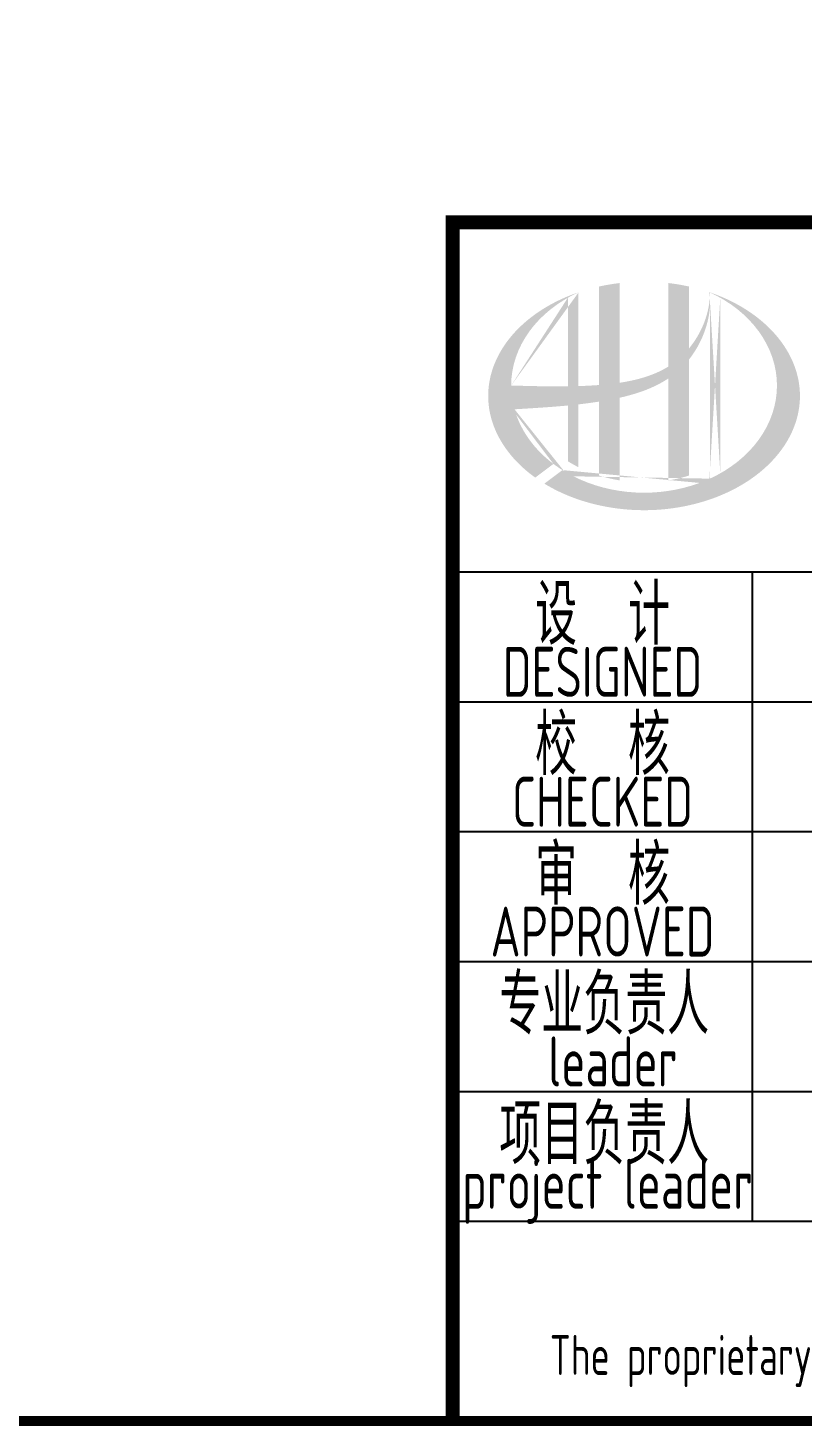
# Model space of a CAD drawing. Extents: x 9732137 to 18866768, y -962146 to 246094.
# Drawn here: x 9840032 to 9843910, y 177659 to 184666 of the extents above; entities that cross this region are included whole.
import ezdxf
from ezdxf.enums import TextEntityAlignment as Align

# ---------------------------------------------------------------- set-up
doc = ezdxf.new("R2010")
doc.units = 0
doc.header["$LTSCALE"] = 1000
doc.layers.get('0').update_dxf_attribs({"linetype": 'CONTINUOUS'})
doc.layers.add('BORDER', color=7, linetype='CONTINUOUS')
doc.styles.add('TSSD_Rein', font='Tssdeng.shx', dxfattribs={"width": 0.7, "bigfont": 'hztxt.shx'})

msp = doc.modelspace()

# ---------------------------------------------------------------- hatches: boundary and pattern name
h = msp.add_hatch(color=256)
edge = h.paths.add_edge_path()
edge.add_spline(control_points=[(9842993.3, 182815.4), (9842999.4, 182816.8), (9843005.5, 182818.2), (9843054.6, 182830.1), (9843097.2, 182843), (9843172.2, 182874.2), (9843205.1, 182891.1), (9843236, 182911.7)], knot_values=[61.629012, 61.629012, 61.629012, 61.629012, 63.330431, 63.330431, 75.353634, 75.353634, 85.398649, 85.398649, 85.398649, 85.398649], degree=3, periodic=0)
edge.add_line((9843236, 182911.7), (9843236, 182401.5))
edge.add_spline(control_points=[(9843236, 182401.5), (9843253.1, 182404.2), (9843270.1, 182407.6), (9843304.9, 182415.6), (9843322.6, 182420.5), (9843340, 182425.9)], knot_values=[4.908456, 4.908456, 4.908456, 4.908456, 4.992821, 4.992821, 5.083034, 5.083034, 5.083034, 5.083034], degree=3, periodic=0)
edge.add_line((9843340, 182425.9), (9843340, 183007.4))
edge.add_spline(control_points=[(9843340, 183007.4), (9843348.6, 183018.3), (9843356.8, 183029.7), (9843382.9, 183069.3), (9843398.6, 183099.3), (9843427.8, 183172), (9843439, 183215.8), (9843443.7, 183261.2), (9843443.9, 183262.4), (9843444, 183263.7)], knot_values=[97.991744, 97.991744, 97.991744, 97.991744, 101.64219, 101.64219, 110.337975, 110.337975, 121.934322, 121.934322, 122.270691, 122.270691, 122.270691, 122.270691], degree=3, periodic=0)
edge.add_line((9843444, 183263.7), (9843444, 183334.1))
edge.add_spline(control_points=[(9843444, 183334.1), (9843443.9, 183326.5), (9843443.5, 183318.8), (9843443, 183311.1)], knot_values=[126.194075, 126.194075, 126.194075, 126.194075, 128.396762, 128.396762, 128.396762, 128.396762], degree=3, periodic=0)
edge.add_spline(control_points=[(9843443, 183311.1), (9843442.5, 183304.9), (9843441.9, 183298.7), (9843441.1, 183292.5)], knot_values=[124.417049, 124.417049, 124.417049, 124.417049, 126.194075, 126.194075, 126.194075, 126.194075], degree=3, periodic=0)
edge.add_spline(control_points=[(9843441.1, 183292.5), (9843440, 183283.4), (9843438.5, 183274.2), (9843436.7, 183265.1)], knot_values=[121.80529, 121.80529, 121.80529, 121.80529, 124.417049, 124.417049, 124.417049, 124.417049], degree=3, periodic=0)
edge.add_spline(control_points=[(9843436.7, 183265.1), (9843434.3, 183253), (9843431.4, 183240.9), (9843427.9, 183228.9)], knot_values=[118.31574, 118.31574, 118.31574, 118.31574, 121.80529, 121.80529, 121.80529, 121.80529], degree=3, periodic=0)
edge.add_spline(control_points=[(9843427.9, 183228.9), (9843424.4, 183216.7), (9843420.3, 183204.7), (9843415.8, 183192.8)], knot_values=[114.795988, 114.795988, 114.795988, 114.795988, 118.31574, 118.31574, 118.31574, 118.31574], degree=3, periodic=0)
edge.add_spline(control_points=[(9843415.8, 183192.8), (9843411.3, 183181.2), (9843406.3, 183169.6), (9843400.9, 183158.3)], knot_values=[111.329641, 111.329641, 111.329641, 111.329641, 114.795988, 114.795988, 114.795988, 114.795988], degree=3, periodic=0)
edge.add_spline(control_points=[(9843400.9, 183158.3), (9843395.4, 183146.7), (9843389.4, 183135.4), (9843382.9, 183124.3)], knot_values=[107.79529, 107.79529, 107.79529, 107.79529, 111.329641, 111.329641, 111.329641, 111.329641], degree=3, periodic=0)
edge.add_spline(control_points=[(9843382.9, 183124.3), (9843376.6, 183113.5), (9843369.9, 183102.9), (9843362.7, 183092.7)], knot_values=[104.343579, 104.343579, 104.343579, 104.343579, 107.79529, 107.79529, 107.79529, 107.79529], degree=3, periodic=0)
edge.add_spline(control_points=[(9843362.7, 183092.7), (9843355.5, 183082.3), (9843347.9, 183072.2), (9843340, 183062.5)], knot_values=[100.8507, 100.8507, 100.8507, 100.8507, 104.343579, 104.343579, 104.343579, 104.343579], degree=3, periodic=0)
edge.add_line((9843340, 183062.5), (9843340, 183371.8))
edge.add_spline(control_points=[(9843340, 183371.8), (9843305.9, 183379.4), (9843271.1, 183385.2), (9843236, 183389.3)], knot_values=[4.423999, 4.423999, 4.423999, 4.423999, 4.558741, 4.558741, 4.558741, 4.558741], degree=3, periodic=0)
edge.add_line((9843236, 183389.3), (9843236, 182971.2))
edge.add_spline(control_points=[(9843236, 182971.2), (9843164, 182926.7), (9843079.8, 182903.4), (9842993.3, 182890.4)], knot_values=[63.246215, 63.246215, 63.246215, 63.246215, 87.689124, 87.689124, 87.689124, 87.689124], degree=3, periodic=0)
edge.add_line((9842993.3, 182890.4), (9842993.3, 183389.3))
edge.add_spline(control_points=[(9842993.3, 183389.3), (9842958.1, 183385.2), (9842923.4, 183379.4), (9842889.3, 183371.8)], knot_values=[4.866038, 4.866038, 4.866038, 4.866038, 5.000777, 5.000777, 5.000777, 5.000777], degree=3, periodic=0)
edge.add_line((9842889.3, 183371.8), (9842889.3, 182879))
edge.add_spline(control_points=[(9842889.3, 182879), (9842887.6, 182878.8), (9842852.7, 182876.2), (9842818.1, 182874.5), (9842785.3, 182873.4)], knot_values=[43.657356, 43.657356, 43.657356, 43.657356, 44.134253, 53.497092, 53.497092, 53.497092, 53.497092], degree=3, periodic=0)
edge.add_line((9842785.3, 182873.4), (9842785.3, 183342.6))
edge.add_spline(control_points=[(9842785.3, 183342.6), (9842768.3, 183336.7), (9842751.5, 183330.4), (9842735.1, 183323.7)], knot_values=[5.14157, 5.14157, 5.14157, 5.14157, 5.212921, 5.212921, 5.212921, 5.212921], degree=3, periodic=0)
edge.add_spline(control_points=[(9842735.1, 183323.7), (9842728.2, 183320.8), (9842721.4, 183317.9), (9842689.1, 183303.8), (9842664.6, 183291.5), (9842641.1, 183278.3)], knot_values=[5.212921, 5.212921, 5.212921, 5.212921, 5.24296, 5.24296, 5.355623, 5.355623, 5.355623, 5.355623], degree=3, periodic=0)
edge.add_spline(control_points=[(9842641.1, 183278.3), (9842626.2, 183269.9), (9842611.8, 183261.2), (9842597.8, 183252.1)], knot_values=[5.355623, 5.355623, 5.355623, 5.355623, 5.426974, 5.426974, 5.426974, 5.426974], degree=3, periodic=0)
edge.add_spline(control_points=[(9842597.8, 183252.1), (9842590.4, 183247.3), (9842583.1, 183242.4), (9842569.6, 183232.9), (9842563.4, 183228.4), (9842557.2, 183223.8)], knot_values=[5.426974, 5.426974, 5.426974, 5.426974, 5.464765, 5.464765, 5.498325, 5.498325, 5.498325, 5.498325], degree=3, periodic=0)
edge.add_spline(control_points=[(9842557.2, 183223.8), (9842531.2, 183204.2), (9842507.1, 183183.3), (9842485.2, 183161.3)], knot_values=[5.498325, 5.498325, 5.498325, 5.498325, 5.641027, 5.641027, 5.641027, 5.641027], degree=3, periodic=0)
edge.add_spline(control_points=[(9842485.2, 183161.3), (9842478.2, 183154.3), (9842471.4, 183147.2), (9842451, 183124.6), (9842438.1, 183108.8), (9842426.3, 183092.6)], knot_values=[5.641027, 5.641027, 5.641027, 5.641027, 5.686569, 5.686569, 5.783729, 5.783729, 5.783729, 5.783729], degree=3, periodic=0)
edge.add_spline(control_points=[(9842426.3, 183092.6), (9842411.2, 183071.8), (9842397.9, 183050.4), (9842384.8, 183025.5), (9842383.2, 183022.3), (9842381.6, 183019.1)], knot_values=[5.783729, 5.783729, 5.783729, 5.783729, 5.908374, 5.908374, 5.92643, 5.92643, 5.92643, 5.92643], degree=3, periodic=0)
edge.add_spline(control_points=[(9842381.6, 183019.1), (9842369.1, 182994), (9842359.1, 182968.4), (9842351.6, 182942.4)], knot_values=[5.92643, 5.92643, 5.92643, 5.92643, 6.069132, 6.069132, 6.069132, 6.069132], degree=3, periodic=0)
edge.add_spline(control_points=[(9842351.6, 182942.4), (9842348.4, 182931.3), (9842345.6, 182920.2), (9842340.2, 182894), (9842338, 182879), (9842336.5, 182863.9)], knot_values=[6.069132, 6.069132, 6.069132, 6.069132, 6.130179, 6.130179, 6.211834, 6.211834, 6.211834, 6.211834], degree=3, periodic=0)
edge.add_spline(control_points=[(9842336.5, 182863.9), (9842335.3, 182850.7), (9842334.6, 182837.5), (9842334.6, 182824.3)], knot_values=[6.211834, 6.211834, 6.211834, 6.211834, 6.283185, 6.283185, 6.283185, 6.283185], degree=3, periodic=0)
edge.add_spline(control_points=[(9842334.6, 182824.3), (9842334.6, 182815), (9842335, 182805.7), (9842335.6, 182796.4)], knot_values=[6.283185, 6.283185, 6.283185, 6.283185, 6.333655, 6.333655, 6.333655, 6.333655], degree=3, periodic=0)
edge.add_spline(control_points=[(9842335.6, 182796.4), (9842336.8, 182777.7), (9842339.3, 182759.1), (9842343.1, 182740.6)], knot_values=[6.333655, 6.333655, 6.333655, 6.333655, 6.434594, 6.434594, 6.434594, 6.434594], degree=3, periodic=0)
edge.add_spline(control_points=[(9842343.1, 182740.6), (9842343.4, 182739.4), (9842343.6, 182738.1), (9842347.5, 182719.6), (9842352.3, 182702.5), (9842358.2, 182685.4)], knot_values=[6.434594, 6.434594, 6.434594, 6.434594, 6.441278, 6.441278, 6.535532, 6.535532, 6.535532, 6.535532], degree=3, periodic=0)
edge.add_spline(control_points=[(9842358.2, 182685.4), (9842364.4, 182667.2), (9842371.9, 182649.2), (9842380.7, 182631.4)], knot_values=[6.535532, 6.535532, 6.535532, 6.535532, 6.636471, 6.636471, 6.636471, 6.636471], degree=3, periodic=0)
edge.add_spline(control_points=[(9842380.7, 182631.4), (9842382.9, 182626.9), (9842385.2, 182622.4), (9842394.5, 182604.8), (9842402.2, 182591.8), (9842410.6, 182578.9)], knot_values=[6.636471, 6.636471, 6.636471, 6.636471, 6.661894, 6.661894, 6.73741, 6.73741, 6.73741, 6.73741], degree=3, periodic=0)
edge.add_spline(control_points=[(9842410.6, 182578.9), (9842421.8, 182561.8), (9842434.1, 182544.9), (9842447.7, 182528.6)], knot_values=[6.73741, 6.73741, 6.73741, 6.73741, 6.838349, 6.838349, 6.838349, 6.838349], degree=3, periodic=0)
edge.add_spline(control_points=[(9842447.7, 182528.6), (9842453.6, 182521.4), (9842459.7, 182514.3), (9842474.3, 182498.4), (9842482.8, 182489.6), (9842491.7, 182480.9)], knot_values=[6.838349, 6.838349, 6.838349, 6.838349, 6.88251, 6.88251, 6.939288, 6.939288, 6.939288, 6.939288], degree=3, periodic=0)
edge.add_spline(control_points=[(9842491.7, 182480.9), (9842507.5, 182465.6), (9842524.3, 182450.7), (9842542.2, 182436.5)], knot_values=[6.939288, 6.939288, 6.939288, 6.939288, 7.040227, 7.040227, 7.040227, 7.040227], degree=3, periodic=0)
edge.add_spline(control_points=[(9842542.2, 182436.5), (9842551.2, 182429.4), (9842560.4, 182422.5), (9842569.8, 182415.7)], knot_values=[7.040227, 7.040227, 7.040227, 7.040227, 7.090696, 7.090696, 7.090696, 7.090696], degree=3, periodic=0)
edge.add_line((9842569.8, 182415.7), (9842661, 182484.1))
edge.add_ellipse((9843114.6, 182876.3), major_axis=(665, 0), ratio=0.806676, start_angle=192.81901, end_angle=226.98533, ccw=False)
edge.add_spline(control_points=[(9842466.2, 182757.3), (9842490.2, 182758.8), (9842514.3, 182760.3), (9842603, 182765.8), (9842667.8, 182770.1), (9842733.3, 182776.4)], knot_values=[11.398263, 11.398263, 11.398263, 11.398263, 18.40729, 18.40729, 37.18094, 37.18094, 37.18094, 37.18094], degree=3, periodic=0)
edge.add_line((9842733.3, 182776.4), (9842733.3, 182497.3))
edge.add_spline(control_points=[(9842733.3, 182497.3), (9842736.9, 182495.1), (9842740.5, 182492.9), (9842757.4, 182482.7), (9842771.2, 182475.1), (9842785.3, 182468)], knot_values=[4.049945, 4.049945, 4.049945, 4.049945, 4.072021, 4.072021, 4.153257, 4.153257, 4.153257, 4.153257], degree=3, periodic=0)
edge.add_line((9842785.3, 182468), (9842785.3, 182781.9))
edge.add_spline(control_points=[(9842785.3, 182781.9), (9842817.5, 182785.5), (9842849.9, 182789.8), (9842884.7, 182795.1), (9842887, 182795.5), (9842889.3, 182795.9)], knot_values=[42.135009, 42.135009, 42.135009, 42.135009, 51.307228, 51.307228, 51.948574, 51.948574, 51.948574, 51.948574], degree=3, periodic=0)
edge.add_line((9842889.3, 182795.9), (9842889.3, 182425.9))
edge.add_spline(control_points=[(9842889.3, 182425.9), (9842922.9, 182415.4), (9842957.8, 182407.2), (9842993.3, 182401.5)], knot_values=[4.34174, 4.34174, 4.34174, 4.34174, 4.516316, 4.516316, 4.516316, 4.516316], degree=3, periodic=0)
edge.add_line((9842993.3, 182401.5), (9842993.3, 182815.4))
edge = h.paths.add_edge_path(flags=16)
edge.add_ellipse((9843114.6, 182876.3), major_axis=(665, 0), ratio=0.806676, start_angle=124.98746, end_angle=179.99898, ccw=False)
edge.add_line((9842733.3, 183315.9), (9842733.3, 182872.2))
edge.add_spline(control_points=[(9842733.3, 182872.2), (9842638, 182870.9), (9842544, 182874), (9842449.6, 182876.3)], knot_values=[11.27373, 11.27373, 11.27373, 11.27373, 38.687513, 38.687513, 38.687513, 38.687513], degree=3, periodic=0)
edge = h.paths.add_edge_path()
edge.add_spline(control_points=[(9842615.8, 182385.2), (9842646.9, 182366.2), (9842680, 182348.9), (9842764.6, 182311.7), (9842817.9, 182293.9), (9842928.6, 182267.3), (9842986.1, 182258.6), (9843102.2, 182250.8), (9843160.9, 182251.7), (9843276.5, 182263.2), (9843333.3, 182273.8), (9843442.4, 182303.8), (9843494.5, 182323.3), (9843591.4, 182370.2), (9843636.2, 182397.6), (9843716.1, 182458.5), (9843751.3, 182492.1), (9843810.6, 182563.6), (9843834.8, 182601.4), (9843871.1, 182679.5), (9843883.4, 182719.8), (9843896, 182801), (9843896.3, 182841.9), (9843884.8, 182923.4), (9843873, 182963.9), (9843837.4, 183042.7), (9843813.6, 183080.9), (9843754.8, 183153), (9843719.7, 183187), (9843639.9, 183248.6), (9843595.2, 183276.4), (9843514, 183316.1), (9843479.6, 183330.3), (9843444, 183342.6)], knot_values=[0.886421, 0.886421, 0.886421, 0.886421, 1.040557, 1.040557, 1.261172, 1.261172, 1.481788, 1.481788, 1.702404, 1.702404, 1.92302, 1.92302, 2.143636, 2.143636, 2.364252, 2.364252, 2.584868, 2.584868, 2.805484, 2.805484, 3.026099, 3.026099, 3.246715, 3.246715, 3.46852, 3.46852, 3.690325, 3.690325, 3.91213, 3.91213, 4.133935, 4.133935, 4.283209, 4.283209, 4.283209, 4.283209], degree=3, periodic=0)
edge.add_line((9843444, 183342.6), (9843444, 183342.5))
edge.add_spline(control_points=[(9843444, 183342.4), (9843444, 183339.7), (9843444, 183336.9), (9843444, 183334.1)], knot_values=[128.396762, 128.396762, 128.396762, 128.396762, 129.192193, 129.192193, 129.192193, 129.192193], degree=3, periodic=0)
edge.add_line((9843444, 183334.1), (9843444, 182410.3))
edge.add_ellipse((9843114.6, 182876.3), major_axis=(665, 0), ratio=0.806676, start_angle=232.10542, end_angle=299.68334, ccw=False)
edge.add_line((9842706.2, 182453), (9842615.8, 182385.2))
edge = h.paths.add_edge_path(flags=16)
edge.add_ellipse((9843114.6, 182876.3), major_axis=(665, 0), ratio=0.806676, start_angle=304.98746, end_angle=415.01211, ccw=False)
edge.add_line((9843496, 182436.8), (9843496, 183315.9))

# ---------------------------------------------------------------- linework, layer by layer
for p, q in [((9842156.8, 181943.7), (9853156.8, 181943.7)), ((9843656.8, 178693.7), (9843656.8, 181943.7)), ((9842156.8, 181293.7), (9847656.8, 181293.7)), ((9842156.8, 180643.7), (9847656.8, 180643.7)), ((9842156.8, 179993.7), (9847656.8, 179993.7)), ((9842156.8, 179343.7), (9847656.8, 179343.7)), ((9842156.8, 178693.7), (9860156.8, 178693.7)), ((9842156.8, 177694.4), (9860156.8, 177694.4))]:
    msp.add_line(p, q)
msp.add_lwpolyline([(9860156.8, 183693.7, 70, 70, 0), (9842156.8, 183693.7, 70, 70, 0), (9842156.8, 177693.7, 0, 0, 0)], format="xyseb")
at = {"const_width": 70}
for points in [[(9860156.8, 183693.7), (9842156.8, 183693.7)], [(9842156.8, 183693.7), (9842156.8, 177693.7)]]:
    msp.add_lwpolyline(points, dxfattribs=at)
at = {"layer": 'BORDER', "const_width": 50}
msp.add_lwpolyline([(9779556.8, 177693.7), (9779556.8, 235093.7), (9860156.8, 235093.7), (9860156.8, 177693.7)], close=True, dxfattribs=at)

# ---------------------------------------------------------------- texts
at = {"style": 'TSSD_Rein', "width": 0.7}
for s, height, p in [('设  计', 300, (9842906.8, 181743.7)), ('DESIGNED', 250, (9842906.8, 181443.7)), ('校  核', 300, (9842906.8, 181093.7)), ('CHECKED', 250, (9842906.8, 180793.7)), ('审  核', 300, (9842906.8, 180443.7)), ('APPROVED', 250, (9842906.8, 180143.7)), ('专业负责人', 300, (9842915.1, 179793.7)), ('leader', 250, (9842958.7, 179493.7)), ('项目负责人', 300, (9842915.1, 179143.7)), ('project leader', 250, (9842932.3, 178843.7)), ('The proprietary right of this document belongs to Anhui Huadong Chemical And Medical Engineering  Co.,Ltd.  and any replication or transfer to the 3rd. side is forbidden without its permission. ', 200, (9850903.2, 177994.4))]:
    msp.add_text(s, height=height, dxfattribs=at).set_placement(p, align=Align.MIDDLE)

doc.saveas('drawing.dxf')
